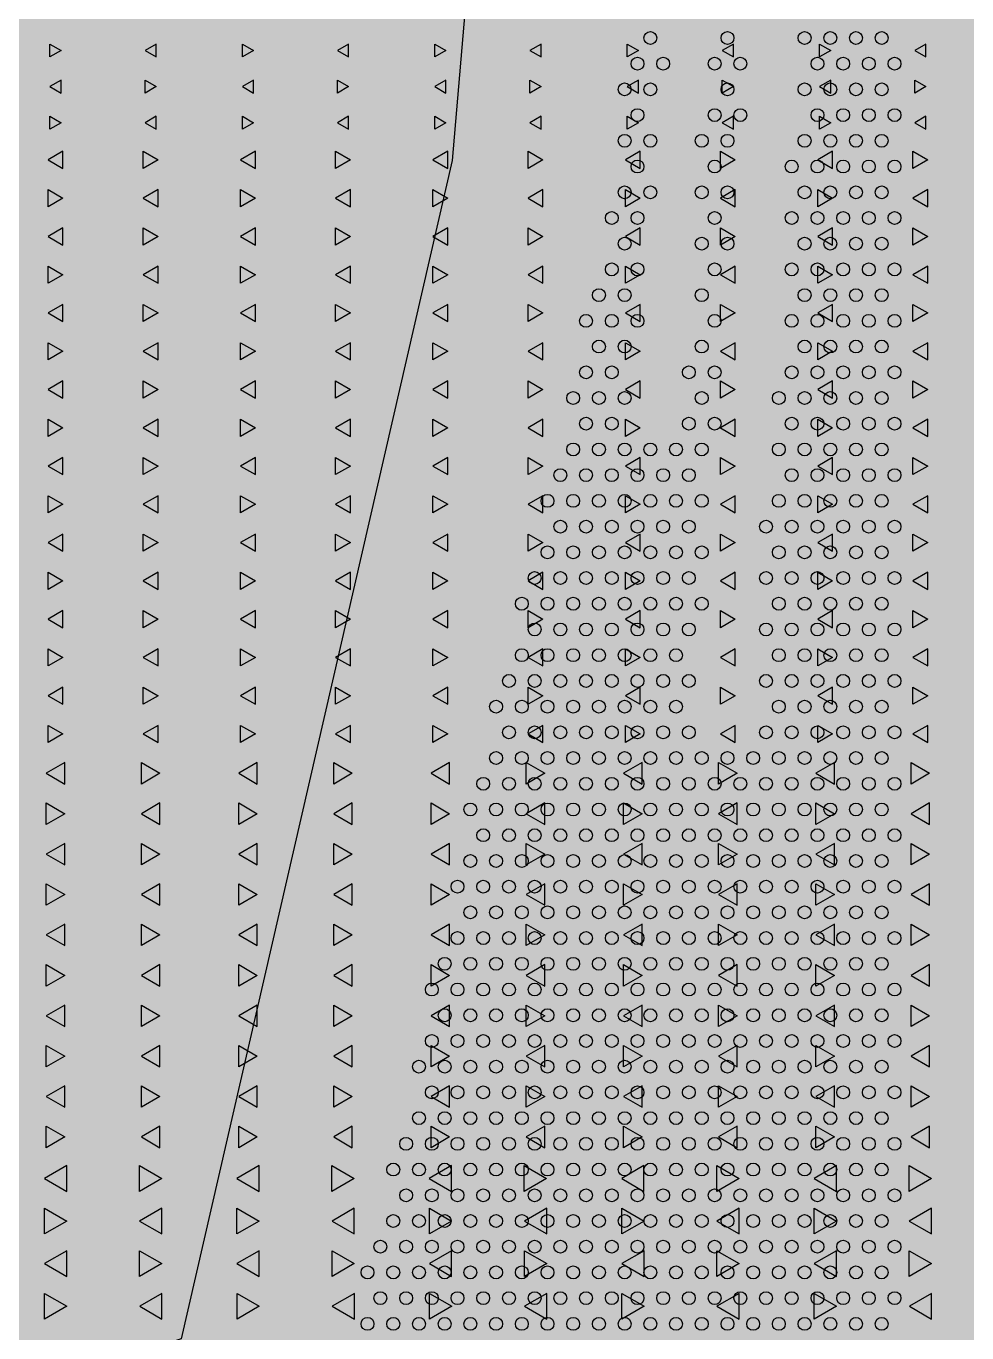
# Model space of a CAD drawing. Header units: metres. Extents: x 6 to 601, y -20 to 118.
# Drawn here: x 53.483 to 53.922, y 80.175 to 80.784 of the extents above; entities that cross this region are included whole.
import ezdxf

# ---------------------------------------------------------------- set-up
doc = ezdxf.new("R2010")
doc.units = ezdxf.units.M
doc.header["$MEASUREMENT"] = 0
doc.layers.add('picture layer', color=7, linetype='Continuous', true_color=0xffffff)

# ---------------------------------------------------------------- blocks, each defined once
blk = doc.blocks.new('sign')
at = {"true_color": 0xffffff, "transparency": 33554687}
h = blk.add_hatch(color=7, dxfattribs=at)
h.dxf.hatch_style = 1
edge = h.paths.add_edge_path()
edge.add_line((80.69265, 75.29866), (80.55032, 75.35077))
edge.add_arc((80.50735, 75.23338), 0.125, 69.8931, 147.85133)
edge.add_line((80.40152, 75.2999), (80.32095, 75.32722))
edge.add_line((80.32095, 75.32722), (80.19449, 75.87695))
edge.add_line((80.19449, 75.87695), (80.17669, 76.08619))
edge.add_line((80.17669, 76.08619), (80.16223, 76.23253))
edge.add_line((80.16223, 76.23253), (80.15076, 76.33687))
edge.add_arc((80.02814, 76.33198), 0.12272, 2.2854, 121.39491)
edge.add_arc((79.90029, 76.33198), 0.12272, 58.60509, 177.7146)
edge.add_line((79.77767, 76.33687), (79.7662, 76.23253))
edge.add_line((79.7662, 76.23253), (79.75174, 76.08619))
edge.add_line((79.75174, 76.08619), (79.73393, 75.87695))
edge.add_line((79.73393, 75.87695), (79.60748, 75.32722))
edge.add_line((79.60748, 75.32722), (79.52691, 75.2999))
edge.add_arc((79.42107, 75.23338), 0.125, 32.14867, 110.1069)
edge.add_line((79.3781, 75.35077), (79.23578, 75.29866))
edge.add_arc((79.27875, 75.18128), 0.125, 110.1069, 199.85257)
edge.add_line((79.16118, 75.13883), (79.27021, 74.83686))
edge.add_arc((79.38778, 74.87931), 0.125, 199.85257, 289.99192)
edge.add_line((79.43051, 74.76184), (79.57338, 74.81382))
edge.add_arc((79.53064, 74.93129), 0.125, 289.99192, 363.8473)
edge.add_line((79.65536, 74.93967), (79.96098, 75.11956))
edge.add_line((79.96098, 75.11956), (79.96744, 75.11956))
edge.add_line((79.96744, 75.11956), (80.27307, 74.93967))
edge.add_arc((80.39779, 74.93129), 0.125, 176.1527, 250.00808)
edge.add_line((80.35505, 74.81382), (80.49791, 74.76184))
edge.add_arc((80.54065, 74.87931), 0.125, 250.00808, 340.14743)
edge.add_line((80.65822, 74.83686), (80.76725, 75.13883))
edge.add_arc((80.64968, 75.18128), 0.125, 340.14743, 429.8931)
for centre in [(79.82642, 75.93419), (79.86242, 75.93419), (79.89842, 75.93419), (79.91042, 75.93419), (79.92242, 75.93419), (79.93442, 75.93419), (79.82042, 75.92219), (79.83242, 75.92219), (79.85642, 75.92219), (79.86842, 75.92219), (79.90442, 75.92219), (79.91642, 75.92219), (79.92842, 75.92219), (79.94042, 75.92219), (79.81442, 75.91019), (79.82642, 75.91019), (79.86242, 75.91019), (79.89842, 75.91019), (79.91042, 75.91019), (79.92242, 75.91019), (79.93442, 75.91019), (79.82042, 75.89819), (79.85642, 75.89819), (79.86842, 75.89819), (79.90442, 75.89819), (79.91642, 75.89819), (79.92842, 75.89819), (79.94042, 75.89819), (79.81442, 75.88619), (79.82642, 75.88619), (79.85042, 75.88619), (79.86242, 75.88619), (79.89842, 75.88619), (79.91042, 75.88619), (79.92242, 75.88619), (79.93442, 75.88619), (79.82042, 75.87419), (79.85642, 75.87419), (79.89242, 75.87419), (79.90442, 75.87419), (79.91642, 75.87419), (79.92842, 75.87419), (79.94042, 75.87419), (79.81442, 75.86219), (79.82642, 75.86219), (79.85042, 75.86219), (79.86242, 75.86219), (79.89842, 75.86219), (79.91042, 75.86219), (79.92242, 75.86219), (79.93442, 75.86219), (79.80842, 75.85019), (79.82042, 75.85019), (79.85642, 75.85019), (79.89242, 75.85019), (79.90442, 75.85019), (79.91642, 75.85019), (79.92842, 75.85019), (79.94042, 75.85019), (79.81442, 75.83819), (79.85042, 75.83819), (79.86242, 75.83819), (79.89842, 75.83819), (79.91042, 75.83819), (79.92242, 75.83819), (79.93442, 75.83819), (79.80842, 75.82619), (79.82042, 75.82619), (79.85642, 75.82619), (79.89242, 75.82619), (79.90442, 75.82619), (79.91642, 75.82619), (79.92842, 75.82619), (79.94042, 75.82619), (79.80242, 75.81419), (79.81442, 75.81419), (79.85042, 75.81419), (79.89842, 75.81419), (79.91042, 75.81419), (79.92242, 75.81419), (79.93442, 75.81419), (79.79642, 75.80219), (79.80842, 75.80219), (79.82042, 75.80219), (79.85642, 75.80219), (79.89242, 75.80219), (79.90442, 75.80219), (79.91642, 75.80219), (79.92842, 75.80219), (79.94042, 75.80219), (79.80242, 75.79019), (79.81442, 75.79019), (79.85042, 75.79019), (79.89842, 75.79019), (79.91042, 75.79019), (79.92242, 75.79019), (79.93442, 75.79019), (79.79642, 75.77819), (79.80842, 75.77819), (79.84442, 75.77819), (79.85642, 75.77819), (79.89242, 75.77819), (79.90442, 75.77819), (79.91642, 75.77819), (79.92842, 75.77819), (79.94042, 75.77819), (79.79042, 75.76619), (79.80242, 75.76619), (79.81442, 75.76619), (79.85042, 75.76619), (79.88642, 75.76619), (79.89842, 75.76619), (79.91042, 75.76619), (79.92242, 75.76619), (79.93442, 75.76619), (79.79642, 75.75419), (79.80842, 75.75419), (79.84442, 75.75419), (79.85642, 75.75419), (79.89242, 75.75419), (79.90442, 75.75419), (79.91642, 75.75419), (79.92842, 75.75419), (79.94042, 75.75419), (79.79042, 75.74219), (79.80242, 75.74219), (79.81442, 75.74219), (79.82642, 75.74219), (79.83842, 75.74219), (79.85042, 75.74219), (79.88642, 75.74219), (79.89842, 75.74219), (79.91042, 75.74219), (79.92242, 75.74219), (79.93442, 75.74219), (79.78442, 75.73019), (79.79642, 75.73019), (79.80842, 75.73019), (79.82042, 75.73019), (79.83242, 75.73019), (79.84442, 75.73019), (79.89242, 75.73019), (79.90442, 75.73019), (79.91642, 75.73019), (79.92842, 75.73019), (79.94042, 75.73019), (79.77842, 75.71819), (79.79042, 75.71819), (79.80242, 75.71819), (79.81442, 75.71819), (79.82642, 75.71819), (79.83842, 75.71819), (79.85042, 75.71819), (79.88642, 75.71819), (79.89842, 75.71819), (79.91042, 75.71819), (79.92242, 75.71819), (79.93442, 75.71819), (79.78442, 75.70619), (79.79642, 75.70619), (79.80842, 75.70619), (79.82042, 75.70619), (79.83242, 75.70619), (79.84442, 75.70619), (79.88042, 75.70619), (79.89242, 75.70619), (79.90442, 75.70619), (79.91642, 75.70619), (79.92842, 75.70619), (79.94042, 75.70619), (79.77842, 75.69419), (79.79042, 75.69419), (79.80242, 75.69419), (79.81442, 75.69419), (79.82642, 75.69419), (79.83842, 75.69419), (79.85042, 75.69419), (79.88642, 75.69419), (79.89842, 75.69419), (79.91042, 75.69419), (79.92242, 75.69419), (79.93442, 75.69419), (79.77242, 75.68219), (79.78442, 75.68219), (79.79642, 75.68219), (79.80842, 75.68219), (79.82042, 75.68219), (79.83242, 75.68219), (79.84442, 75.68219), (79.88042, 75.68219), (79.89242, 75.68219), (79.90442, 75.68219), (79.91642, 75.68219), (79.92842, 75.68219), (79.94042, 75.68219), (79.76642, 75.67019), (79.77842, 75.67019), (79.79042, 75.67019), (79.80242, 75.67019), (79.81442, 75.67019), (79.82642, 75.67019), (79.83842, 75.67019), (79.85042, 75.67019), (79.88642, 75.67019), (79.89842, 75.67019), (79.91042, 75.67019), (79.92242, 75.67019), (79.93442, 75.67019), (79.77242, 75.65819), (79.78442, 75.65819), (79.79642, 75.65819), (79.80842, 75.65819), (79.82042, 75.65819), (79.83242, 75.65819), (79.84442, 75.65819), (79.88042, 75.65819), (79.89242, 75.65819), (79.90442, 75.65819), (79.91642, 75.65819), (79.92842, 75.65819), (79.94042, 75.65819), (79.76642, 75.64619), (79.77842, 75.64619), (79.79042, 75.64619), (79.80242, 75.64619), (79.81442, 75.64619), (79.82642, 75.64619), (79.83842, 75.64619), (79.88642, 75.64619), (79.89842, 75.64619), (79.91042, 75.64619), (79.92242, 75.64619), (79.93442, 75.64619), (79.76042, 75.63419), (79.77242, 75.63419), (79.78442, 75.63419), (79.79642, 75.63419), (79.80842, 75.63419), (79.82042, 75.63419), (79.83242, 75.63419), (79.84442, 75.63419), (79.88042, 75.63419), (79.89242, 75.63419), (79.90442, 75.63419), (79.91642, 75.63419), (79.92842, 75.63419), (79.94042, 75.63419), (79.75442, 75.62219), (79.76642, 75.62219), (79.77842, 75.62219), (79.79042, 75.62219), (79.80242, 75.62219), (79.81442, 75.62219), (79.82642, 75.62219), (79.83842, 75.62219), (79.88642, 75.62219), (79.89842, 75.62219), (79.91042, 75.62219), (79.92242, 75.62219), (79.93442, 75.62219), (79.76042, 75.61019), (79.77242, 75.61019), (79.78442, 75.61019), (79.79642, 75.61019), (79.80842, 75.61019), (79.82042, 75.61019), (79.83242, 75.61019), (79.84442, 75.61019), (79.88042, 75.61019), (79.89242, 75.61019), (79.90442, 75.61019), (79.91642, 75.61019), (79.92842, 75.61019), (79.94042, 75.61019), (79.75442, 75.59819), (79.76642, 75.59819), (79.77842, 75.59819), (79.79042, 75.59819), (79.80242, 75.59819), (79.81442, 75.59819), (79.82642, 75.59819), (79.83842, 75.59819), (79.85042, 75.59819), (79.86242, 75.59819), (79.87442, 75.59819), (79.88642, 75.59819), (79.89842, 75.59819), (79.91042, 75.59819), (79.92242, 75.59819), (79.93442, 75.59819), (79.74842, 75.58619), (79.76042, 75.58619), (79.77242, 75.58619), (79.78442, 75.58619), (79.79642, 75.58619), (79.80842, 75.58619), (79.82042, 75.58619), (79.83242, 75.58619), (79.84442, 75.58619), (79.85642, 75.58619), (79.86842, 75.58619), (79.88042, 75.58619), (79.89242, 75.58619), (79.90442, 75.58619), (79.91642, 75.58619), (79.92842, 75.58619), (79.94042, 75.58619), (79.74242, 75.57419), (79.75442, 75.57419), (79.76642, 75.57419), (79.77842, 75.57419), (79.79042, 75.57419), (79.80242, 75.57419), (79.81442, 75.57419), (79.82642, 75.57419), (79.83842, 75.57419), (79.85042, 75.57419), (79.86242, 75.57419), (79.87442, 75.57419), (79.88642, 75.57419), (79.89842, 75.57419), (79.91042, 75.57419), (79.92242, 75.57419), (79.93442, 75.57419), (79.74842, 75.56219), (79.76042, 75.56219), (79.77242, 75.56219), (79.78442, 75.56219), (79.79642, 75.56219), (79.80842, 75.56219), (79.82042, 75.56219), (79.83242, 75.56219), (79.84442, 75.56219), (79.85642, 75.56219), (79.86842, 75.56219), (79.88042, 75.56219), (79.89242, 75.56219), (79.90442, 75.56219), (79.91642, 75.56219), (79.92842, 75.56219), (79.94042, 75.56219), (79.74242, 75.55019), (79.75442, 75.55019), (79.76642, 75.55019), (79.77842, 75.55019), (79.79042, 75.55019), (79.80242, 75.55019), (79.81442, 75.55019), (79.82642, 75.55019), (79.83842, 75.55019), (79.85042, 75.55019), (79.86242, 75.55019), (79.87442, 75.55019), (79.88642, 75.55019), (79.89842, 75.55019), (79.91042, 75.55019), (79.92242, 75.55019), (79.93442, 75.55019), (79.73642, 75.53819), (79.74842, 75.53819), (79.76042, 75.53819), (79.77242, 75.53819), (79.78442, 75.53819), (79.79642, 75.53819), (79.80842, 75.53819), (79.82042, 75.53819), (79.83242, 75.53819), (79.84442, 75.53819), (79.85642, 75.53819), (79.86842, 75.53819), (79.88042, 75.53819), (79.89242, 75.53819), (79.90442, 75.53819), (79.91642, 75.53819), (79.92842, 75.53819), (79.94042, 75.53819), (79.74242, 75.52619), (79.75442, 75.52619), (79.76642, 75.52619), (79.77842, 75.52619), (79.79042, 75.52619), (79.80242, 75.52619), (79.81442, 75.52619), (79.82642, 75.52619), (79.83842, 75.52619), (79.85042, 75.52619), (79.86242, 75.52619), (79.87442, 75.52619), (79.88642, 75.52619), (79.89842, 75.52619), (79.91042, 75.52619), (79.92242, 75.52619), (79.93442, 75.52619), (79.73642, 75.51419), (79.74842, 75.51419), (79.76042, 75.51419), (79.77242, 75.51419), (79.78442, 75.51419), (79.79642, 75.51419), (79.80842, 75.51419), (79.82042, 75.51419), (79.83242, 75.51419), (79.84442, 75.51419), (79.85642, 75.51419), (79.86842, 75.51419), (79.88042, 75.51419), (79.89242, 75.51419), (79.90442, 75.51419), (79.91642, 75.51419), (79.92842, 75.51419), (79.94042, 75.51419), (79.73042, 75.50219), (79.74242, 75.50219), (79.75442, 75.50219), (79.76642, 75.50219), (79.77842, 75.50219), (79.79042, 75.50219), (79.80242, 75.50219), (79.81442, 75.50219), (79.82642, 75.50219), (79.83842, 75.50219), (79.85042, 75.50219), (79.86242, 75.50219), (79.87442, 75.50219), (79.88642, 75.50219), (79.89842, 75.50219), (79.91042, 75.50219), (79.92242, 75.50219), (79.93442, 75.50219), (79.72442, 75.49019), (79.73642, 75.49019), (79.74842, 75.49019), (79.76042, 75.49019), (79.77242, 75.49019), (79.78442, 75.49019), (79.79642, 75.49019), (79.80842, 75.49019), (79.82042, 75.49019), (79.83242, 75.49019), (79.84442, 75.49019), (79.85642, 75.49019), (79.86842, 75.49019), (79.88042, 75.49019), (79.89242, 75.49019), (79.90442, 75.49019), (79.91642, 75.49019), (79.92842, 75.49019), (79.94042, 75.49019), (79.73042, 75.47819), (79.74242, 75.47819), (79.75442, 75.47819), (79.76642, 75.47819), (79.77842, 75.47819), (79.79042, 75.47819), (79.80242, 75.47819), (79.81442, 75.47819), (79.82642, 75.47819), (79.83842, 75.47819), (79.85042, 75.47819), (79.86242, 75.47819), (79.87442, 75.47819), (79.88642, 75.47819), (79.89842, 75.47819), (79.91042, 75.47819), (79.92242, 75.47819), (79.93442, 75.47819), (79.72442, 75.46619), (79.73642, 75.46619), (79.74842, 75.46619), (79.76042, 75.46619), (79.77242, 75.46619), (79.78442, 75.46619), (79.79642, 75.46619), (79.80842, 75.46619), (79.82042, 75.46619), (79.83242, 75.46619), (79.84442, 75.46619), (79.85642, 75.46619), (79.86842, 75.46619), (79.88042, 75.46619), (79.89242, 75.46619), (79.90442, 75.46619), (79.91642, 75.46619), (79.92842, 75.46619), (79.94042, 75.46619), (79.71842, 75.45419), (79.73042, 75.45419), (79.74242, 75.45419), (79.75442, 75.45419), (79.76642, 75.45419), (79.77842, 75.45419), (79.79042, 75.45419), (79.80242, 75.45419), (79.81442, 75.45419), (79.82642, 75.45419), (79.83842, 75.45419), (79.85042, 75.45419), (79.86242, 75.45419), (79.87442, 75.45419), (79.88642, 75.45419), (79.89842, 75.45419), (79.91042, 75.45419), (79.92242, 75.45419), (79.93442, 75.45419), (79.72442, 75.44219), (79.73642, 75.44219), (79.74842, 75.44219), (79.76042, 75.44219), (79.77242, 75.44219), (79.78442, 75.44219), (79.79642, 75.44219), (79.80842, 75.44219), (79.82042, 75.44219), (79.83242, 75.44219), (79.84442, 75.44219), (79.85642, 75.44219), (79.86842, 75.44219), (79.88042, 75.44219), (79.89242, 75.44219), (79.90442, 75.44219), (79.91642, 75.44219), (79.92842, 75.44219), (79.94042, 75.44219), (79.71842, 75.43019), (79.73042, 75.43019), (79.74242, 75.43019), (79.75442, 75.43019), (79.76642, 75.43019), (79.77842, 75.43019), (79.79042, 75.43019), (79.80242, 75.43019), (79.81442, 75.43019), (79.82642, 75.43019), (79.83842, 75.43019), (79.85042, 75.43019), (79.86242, 75.43019), (79.87442, 75.43019), (79.88642, 75.43019), (79.89842, 75.43019), (79.91042, 75.43019), (79.92242, 75.43019), (79.93442, 75.43019), (79.71242, 75.41819), (79.72442, 75.41819), (79.73642, 75.41819), (79.74842, 75.41819), (79.76042, 75.41819), (79.77242, 75.41819), (79.78442, 75.41819), (79.79642, 75.41819), (79.80842, 75.41819), (79.82042, 75.41819), (79.83242, 75.41819), (79.84442, 75.41819), (79.85642, 75.41819), (79.86842, 75.41819), (79.88042, 75.41819), (79.89242, 75.41819), (79.90442, 75.41819), (79.91642, 75.41819), (79.92842, 75.41819), (79.94042, 75.41819), (79.70642, 75.40619), (79.71842, 75.40619), (79.73042, 75.40619), (79.74242, 75.40619), (79.75442, 75.40619), (79.76642, 75.40619), (79.77842, 75.40619), (79.79042, 75.40619), (79.80242, 75.40619), (79.81442, 75.40619), (79.82642, 75.40619), (79.83842, 75.40619), (79.85042, 75.40619), (79.86242, 75.40619), (79.87442, 75.40619), (79.88642, 75.40619), (79.89842, 75.40619), (79.91042, 75.40619), (79.92242, 75.40619), (79.93442, 75.40619), (79.71242, 75.39419), (79.72442, 75.39419), (79.73642, 75.39419), (79.74842, 75.39419), (79.76042, 75.39419), (79.77242, 75.39419), (79.78442, 75.39419), (79.79642, 75.39419), (79.80842, 75.39419), (79.82042, 75.39419), (79.83242, 75.39419), (79.84442, 75.39419), (79.85642, 75.39419), (79.86842, 75.39419), (79.88042, 75.39419), (79.89242, 75.39419), (79.90442, 75.39419), (79.91642, 75.39419), (79.92842, 75.39419), (79.94042, 75.39419), (79.70642, 75.38219), (79.71842, 75.38219), (79.73042, 75.38219), (79.74242, 75.38219), (79.75442, 75.38219), (79.76642, 75.38219), (79.77842, 75.38219), (79.79042, 75.38219), (79.80242, 75.38219), (79.81442, 75.38219), (79.82642, 75.38219), (79.83842, 75.38219), (79.85042, 75.38219), (79.86242, 75.38219), (79.87442, 75.38219), (79.88642, 75.38219), (79.89842, 75.38219), (79.91042, 75.38219), (79.92242, 75.38219), (79.93442, 75.38219), (79.70042, 75.37019), (79.71242, 75.37019), (79.72442, 75.37019), (79.73642, 75.37019), (79.74842, 75.37019), (79.76042, 75.37019), (79.77242, 75.37019), (79.78442, 75.37019), (79.79642, 75.37019), (79.80842, 75.37019), (79.82042, 75.37019), (79.83242, 75.37019), (79.84442, 75.37019), (79.85642, 75.37019), (79.86842, 75.37019), (79.88042, 75.37019), (79.89242, 75.37019), (79.90442, 75.37019), (79.91642, 75.37019), (79.92842, 75.37019), (79.94042, 75.37019), (79.69442, 75.35819), (79.70642, 75.35819), (79.71842, 75.35819), (79.73042, 75.35819), (79.74242, 75.35819), (79.75442, 75.35819), (79.76642, 75.35819), (79.77842, 75.35819), (79.79042, 75.35819), (79.80242, 75.35819), (79.81442, 75.35819), (79.82642, 75.35819), (79.83842, 75.35819), (79.85042, 75.35819), (79.86242, 75.35819), (79.87442, 75.35819), (79.88642, 75.35819), (79.89842, 75.35819), (79.91042, 75.35819), (79.92242, 75.35819), (79.93442, 75.35819), (79.70042, 75.34619), (79.71242, 75.34619), (79.72442, 75.34619), (79.73642, 75.34619), (79.74842, 75.34619), (79.76042, 75.34619), (79.77242, 75.34619), (79.78442, 75.34619), (79.79642, 75.34619), (79.80842, 75.34619), (79.82042, 75.34619), (79.83242, 75.34619), (79.84442, 75.34619), (79.85642, 75.34619), (79.86842, 75.34619), (79.88042, 75.34619), (79.89242, 75.34619), (79.90442, 75.34619), (79.91642, 75.34619), (79.92842, 75.34619), (79.94042, 75.34619), (79.69442, 75.33419), (79.70642, 75.33419), (79.71842, 75.33419), (79.73042, 75.33419), (79.74242, 75.33419), (79.75442, 75.33419), (79.76642, 75.33419), (79.77842, 75.33419), (79.79042, 75.33419), (79.80242, 75.33419), (79.81442, 75.33419), (79.82642, 75.33419), (79.83842, 75.33419), (79.85042, 75.33419), (79.86242, 75.33419), (79.87442, 75.33419), (79.88642, 75.33419), (79.89842, 75.33419), (79.91042, 75.33419), (79.92242, 75.33419), (79.93442, 75.33419)]:
    blk.add_circle(centre, 0.003)
at = {"layer": 'picture layer', "color": 7, "true_color": 0xf7f7f7}
blk.add_lwpolyline([(79.75174, 76.08619), (79.73393, 75.87695), (79.60748, 75.32722), (79.52691, 75.2999, 0.353913), (79.3781, 75.35077), (79.23578, 75.29866, 0.412914), (79.16118, 75.13883), (79.27021, 74.83686, 0.414926), (79.43051, 74.76184), (79.57338, 74.81382, 0.333894), (79.65536, 74.93967), (79.96098, 75.11956, 0.007561), (79.96421, 75.12152, 0.007561), (79.96744, 75.11956), (80.27307, 74.93967, 0.333894)], format="xyb", dxfattribs=at)

msp = doc.modelspace()

# ---------------------------------------------------------------- hatches: boundary and pattern name
at = {"lineweight": 0, "true_color": 0xcd6928, "transparency": 33554534}
h = msp.add_hatch(color=32, dxfattribs=at)
h.dxf.hatch_style = 1
h.paths.add_polyline_path([(55.21582, 84.07628), (53.29679, 84.07628, 0.143152), (52.26284, 81.19774), (52.26284, 78.47618), (55.21582, 78.47566)])

# ---------------------------------------------------------------- linework, layer by layer
for points in [[(53.49442, 80.76997), (53.49442, 80.77597), (53.49962, 80.77297), (53.49442, 80.76997)], [(53.544, 80.76997), (53.544, 80.77597), (53.5388, 80.77297), (53.544, 80.76997)], [(53.58424, 80.76997), (53.58424, 80.77597), (53.58944, 80.77297), (53.58424, 80.76997)], [(53.63382, 80.76997), (53.63382, 80.77597), (53.62862, 80.77297), (53.63382, 80.76997)], [(53.67406, 80.76997), (53.67406, 80.77597), (53.67926, 80.77297), (53.67406, 80.76997)], [(53.72364, 80.76997), (53.72364, 80.77597), (53.71844, 80.77297), (53.72364, 80.76997)], [(53.76388, 80.76997), (53.76388, 80.77597), (53.76907, 80.77297), (53.76388, 80.76997)], [(53.81345, 80.76997), (53.81345, 80.77597), (53.80826, 80.77297), (53.81345, 80.76997)], [(53.8537, 80.76997), (53.8537, 80.77597), (53.85889, 80.77297), (53.8537, 80.76997)], [(53.90327, 80.76997), (53.90327, 80.77597), (53.89808, 80.77297), (53.90327, 80.76997)], [(53.49962, 80.75311), (53.49962, 80.75911), (53.49442, 80.75611), (53.49962, 80.75311)], [(53.5388, 80.75311), (53.5388, 80.75911), (53.544, 80.75611), (53.5388, 80.75311)], [(53.58944, 80.75311), (53.58944, 80.75911), (53.58424, 80.75611), (53.58944, 80.75311)], [(53.62862, 80.75311), (53.62862, 80.75911), (53.63382, 80.75611), (53.62862, 80.75311)], [(53.67926, 80.75311), (53.67926, 80.75911), (53.67406, 80.75611), (53.67926, 80.75311)], [(53.71844, 80.75311), (53.71844, 80.75911), (53.72364, 80.75611), (53.71844, 80.75311)], [(53.76907, 80.75311), (53.76907, 80.75911), (53.76388, 80.75611), (53.76907, 80.75311)], [(53.80826, 80.75311), (53.80826, 80.75911), (53.81345, 80.75611), (53.80826, 80.75311)], [(53.85889, 80.75311), (53.85889, 80.75911), (53.8537, 80.75611), (53.85889, 80.75311)], [(53.89808, 80.75311), (53.89808, 80.75911), (53.90327, 80.75611), (53.89808, 80.75311)], [(53.49442, 80.73625), (53.49442, 80.74225), (53.49962, 80.73925), (53.49442, 80.73625)], [(53.544, 80.73625), (53.544, 80.74225), (53.5388, 80.73925), (53.544, 80.73625)], [(53.58424, 80.73625), (53.58424, 80.74225), (53.58944, 80.73925), (53.58424, 80.73625)], [(53.63382, 80.73625), (53.63382, 80.74225), (53.62862, 80.73925), (53.63382, 80.73625)], [(53.67406, 80.73625), (53.67406, 80.74225), (53.67926, 80.73925), (53.67406, 80.73625)], [(53.72364, 80.73625), (53.72364, 80.74225), (53.71844, 80.73925), (53.72364, 80.73625)], [(53.76388, 80.73625), (53.76388, 80.74225), (53.76907, 80.73925), (53.76388, 80.73625)], [(53.81345, 80.73625), (53.81345, 80.74225), (53.80826, 80.73925), (53.81345, 80.73625)], [(53.8537, 80.73625), (53.8537, 80.74225), (53.85889, 80.73925), (53.8537, 80.73625)], [(53.90327, 80.73625), (53.90327, 80.74225), (53.89808, 80.73925), (53.90327, 80.73625)], [(53.50049, 80.7179), (53.50049, 80.7259), (53.49356, 80.7219), (53.50049, 80.7179)], [(53.53794, 80.7179), (53.53794, 80.7259), (53.54487, 80.7219), (53.53794, 80.7179)], [(53.5903, 80.7179), (53.5903, 80.7259), (53.58338, 80.7219), (53.5903, 80.7179)], [(53.62776, 80.7179), (53.62776, 80.7259), (53.63468, 80.7219), (53.62776, 80.7179)], [(53.68012, 80.7179), (53.68012, 80.7259), (53.67319, 80.7219), (53.68012, 80.7179)], [(53.71757, 80.7179), (53.71757, 80.7259), (53.7245, 80.7219), (53.71757, 80.7179)], [(53.76994, 80.7179), (53.76994, 80.7259), (53.76301, 80.7219), (53.76994, 80.7179)], [(53.80739, 80.7179), (53.80739, 80.7259), (53.81432, 80.7219), (53.80739, 80.7179)], [(53.85976, 80.7179), (53.85976, 80.7259), (53.85283, 80.7219), (53.85976, 80.7179)], [(53.89721, 80.7179), (53.89721, 80.7259), (53.90414, 80.7219), (53.89721, 80.7179)], [(53.49356, 80.70004), (53.49356, 80.70804), (53.50049, 80.70404), (53.49356, 80.70004)], [(53.54487, 80.70004), (53.54487, 80.70804), (53.53794, 80.70404), (53.54487, 80.70004)], [(53.58338, 80.70004), (53.58338, 80.70804), (53.5903, 80.70404), (53.58338, 80.70004)], [(53.63468, 80.70004), (53.63468, 80.70804), (53.62776, 80.70404), (53.63468, 80.70004)], [(53.67319, 80.70004), (53.67319, 80.70804), (53.68012, 80.70404), (53.67319, 80.70004)], [(53.7245, 80.70004), (53.7245, 80.70804), (53.71757, 80.70404), (53.7245, 80.70004)], [(53.76301, 80.70004), (53.76301, 80.70804), (53.76994, 80.70404), (53.76301, 80.70004)], [(53.81432, 80.70004), (53.81432, 80.70804), (53.80739, 80.70404), (53.81432, 80.70004)], [(53.85283, 80.70004), (53.85283, 80.70804), (53.85976, 80.70404), (53.85283, 80.70004)], [(53.90414, 80.70004), (53.90414, 80.70804), (53.89721, 80.70404), (53.90414, 80.70004)], [(53.50049, 80.68218), (53.50049, 80.69018), (53.49356, 80.68618), (53.50049, 80.68218)], [(53.53794, 80.68218), (53.53794, 80.69018), (53.54487, 80.68618), (53.53794, 80.68218)], [(53.5903, 80.68218), (53.5903, 80.69018), (53.58338, 80.68618), (53.5903, 80.68218)], [(53.62776, 80.68218), (53.62776, 80.69018), (53.63468, 80.68618), (53.62776, 80.68218)], [(53.68012, 80.68218), (53.68012, 80.69018), (53.67319, 80.68618), (53.68012, 80.68218)], [(53.71757, 80.68218), (53.71757, 80.69018), (53.7245, 80.68618), (53.71757, 80.68218)], [(53.76994, 80.68218), (53.76994, 80.69018), (53.76301, 80.68618), (53.76994, 80.68218)], [(53.80739, 80.68218), (53.80739, 80.69018), (53.81432, 80.68618), (53.80739, 80.68218)], [(53.85976, 80.68218), (53.85976, 80.69018), (53.85283, 80.68618), (53.85976, 80.68218)], [(53.89721, 80.68218), (53.89721, 80.69018), (53.90414, 80.68618), (53.89721, 80.68218)], [(53.49356, 80.66433), (53.49356, 80.67233), (53.50049, 80.66833), (53.49356, 80.66433)], [(53.54487, 80.66433), (53.54487, 80.67233), (53.53794, 80.66833), (53.54487, 80.66433)], [(53.58338, 80.66433), (53.58338, 80.67233), (53.5903, 80.66833), (53.58338, 80.66433)], [(53.63468, 80.66433), (53.63468, 80.67233), (53.62776, 80.66833), (53.63468, 80.66433)], [(53.67319, 80.66433), (53.67319, 80.67233), (53.68012, 80.66833), (53.67319, 80.66433)], [(53.7245, 80.66433), (53.7245, 80.67233), (53.71757, 80.66833), (53.7245, 80.66433)], [(53.76301, 80.66433), (53.76301, 80.67233), (53.76994, 80.66833), (53.76301, 80.66433)], [(53.81432, 80.66433), (53.81432, 80.67233), (53.80739, 80.66833), (53.81432, 80.66433)], [(53.85283, 80.66433), (53.85283, 80.67233), (53.85976, 80.66833), (53.85283, 80.66433)], [(53.90414, 80.66433), (53.90414, 80.67233), (53.89721, 80.66833), (53.90414, 80.66433)], [(53.50049, 80.64647), (53.50049, 80.65447), (53.49356, 80.65047), (53.50049, 80.64647)], [(53.53794, 80.64647), (53.53794, 80.65447), (53.54487, 80.65047), (53.53794, 80.64647)], [(53.5903, 80.64647), (53.5903, 80.65447), (53.58338, 80.65047), (53.5903, 80.64647)], [(53.62776, 80.64647), (53.62776, 80.65447), (53.63468, 80.65047), (53.62776, 80.64647)], [(53.68012, 80.64647), (53.68012, 80.65447), (53.67319, 80.65047), (53.68012, 80.64647)], [(53.71757, 80.64647), (53.71757, 80.65447), (53.7245, 80.65047), (53.71757, 80.64647)], [(53.76994, 80.64647), (53.76994, 80.65447), (53.76301, 80.65047), (53.76994, 80.64647)], [(53.80739, 80.64647), (53.80739, 80.65447), (53.81432, 80.65047), (53.80739, 80.64647)], [(53.85976, 80.64647), (53.85976, 80.65447), (53.85283, 80.65047), (53.85976, 80.64647)], [(53.89721, 80.64647), (53.89721, 80.65447), (53.90414, 80.65047), (53.89721, 80.64647)], [(53.49356, 80.62862), (53.49356, 80.63662), (53.50049, 80.63262), (53.49356, 80.62862)], [(53.54487, 80.62862), (53.54487, 80.63662), (53.53794, 80.63262), (53.54487, 80.62862)], [(53.58338, 80.62862), (53.58338, 80.63662), (53.5903, 80.63262), (53.58338, 80.62862)], [(53.63468, 80.62862), (53.63468, 80.63662), (53.62776, 80.63262), (53.63468, 80.62862)], [(53.67319, 80.62862), (53.67319, 80.63662), (53.68012, 80.63262), (53.67319, 80.62862)], [(53.7245, 80.62862), (53.7245, 80.63662), (53.71757, 80.63262), (53.7245, 80.62862)], [(53.76301, 80.62862), (53.76301, 80.63662), (53.76994, 80.63262), (53.76301, 80.62862)], [(53.81432, 80.62862), (53.81432, 80.63662), (53.80739, 80.63262), (53.81432, 80.62862)], [(53.85283, 80.62862), (53.85283, 80.63662), (53.85976, 80.63262), (53.85283, 80.62862)], [(53.90414, 80.62862), (53.90414, 80.63662), (53.89721, 80.63262), (53.90414, 80.62862)], [(53.50049, 80.61076), (53.50049, 80.61876), (53.49356, 80.61476), (53.50049, 80.61076)], [(53.53794, 80.61076), (53.53794, 80.61876), (53.54487, 80.61476), (53.53794, 80.61076)], [(53.5903, 80.61076), (53.5903, 80.61876), (53.58338, 80.61476), (53.5903, 80.61076)], [(53.62776, 80.61076), (53.62776, 80.61876), (53.63468, 80.61476), (53.62776, 80.61076)], [(53.68012, 80.61076), (53.68012, 80.61876), (53.67319, 80.61476), (53.68012, 80.61076)], [(53.71757, 80.61076), (53.71757, 80.61876), (53.7245, 80.61476), (53.71757, 80.61076)], [(53.76994, 80.61076), (53.76994, 80.61876), (53.76301, 80.61476), (53.76994, 80.61076)], [(53.80739, 80.61076), (53.80739, 80.61876), (53.81432, 80.61476), (53.80739, 80.61076)], [(53.85976, 80.61076), (53.85976, 80.61876), (53.85283, 80.61476), (53.85976, 80.61076)], [(53.89721, 80.61076), (53.89721, 80.61876), (53.90414, 80.61476), (53.89721, 80.61076)], [(53.49356, 80.5929), (53.49356, 80.6009), (53.50049, 80.5969), (53.49356, 80.5929)], [(53.54487, 80.5929), (53.54487, 80.6009), (53.53794, 80.5969), (53.54487, 80.5929)], [(53.58338, 80.5929), (53.58338, 80.6009), (53.5903, 80.5969), (53.58338, 80.5929)], [(53.63468, 80.5929), (53.63468, 80.6009), (53.62776, 80.5969), (53.63468, 80.5929)], [(53.67319, 80.5929), (53.67319, 80.6009), (53.68012, 80.5969), (53.67319, 80.5929)], [(53.7245, 80.5929), (53.7245, 80.6009), (53.71757, 80.5969), (53.7245, 80.5929)], [(53.76301, 80.5929), (53.76301, 80.6009), (53.76994, 80.5969), (53.76301, 80.5929)], [(53.81432, 80.5929), (53.81432, 80.6009), (53.80739, 80.5969), (53.81432, 80.5929)], [(53.85283, 80.5929), (53.85283, 80.6009), (53.85976, 80.5969), (53.85283, 80.5929)], [(53.90414, 80.5929), (53.90414, 80.6009), (53.89721, 80.5969), (53.90414, 80.5929)], [(53.50049, 80.57505), (53.50049, 80.58305), (53.49356, 80.57905), (53.50049, 80.57505)], [(53.53794, 80.57505), (53.53794, 80.58305), (53.54487, 80.57905), (53.53794, 80.57505)], [(53.5903, 80.57505), (53.5903, 80.58305), (53.58338, 80.57905), (53.5903, 80.57505)], [(53.62776, 80.57505), (53.62776, 80.58305), (53.63468, 80.57905), (53.62776, 80.57505)], [(53.68012, 80.57505), (53.68012, 80.58305), (53.67319, 80.57905), (53.68012, 80.57505)], [(53.71757, 80.57505), (53.71757, 80.58305), (53.7245, 80.57905), (53.71757, 80.57505)], [(53.76994, 80.57505), (53.76994, 80.58305), (53.76301, 80.57905), (53.76994, 80.57505)], [(53.80739, 80.57505), (53.80739, 80.58305), (53.81432, 80.57905), (53.80739, 80.57505)], [(53.85976, 80.57505), (53.85976, 80.58305), (53.85283, 80.57905), (53.85976, 80.57505)], [(53.89721, 80.57505), (53.89721, 80.58305), (53.90414, 80.57905), (53.89721, 80.57505)], [(53.49356, 80.55719), (53.49356, 80.56519), (53.50049, 80.56119), (53.49356, 80.55719)], [(53.54487, 80.55719), (53.54487, 80.56519), (53.53794, 80.56119), (53.54487, 80.55719)], [(53.58338, 80.55719), (53.58338, 80.56519), (53.5903, 80.56119), (53.58338, 80.55719)], [(53.63468, 80.55719), (53.63468, 80.56519), (53.62776, 80.56119), (53.63468, 80.55719)], [(53.67319, 80.55719), (53.67319, 80.56519), (53.68012, 80.56119), (53.67319, 80.55719)], [(53.7245, 80.55719), (53.7245, 80.56519), (53.71757, 80.56119), (53.7245, 80.55719)], [(53.76301, 80.55719), (53.76301, 80.56519), (53.76994, 80.56119), (53.76301, 80.55719)], [(53.81432, 80.55719), (53.81432, 80.56519), (53.80739, 80.56119), (53.81432, 80.55719)], [(53.85283, 80.55719), (53.85283, 80.56519), (53.85976, 80.56119), (53.85283, 80.55719)], [(53.90414, 80.55719), (53.90414, 80.56519), (53.89721, 80.56119), (53.90414, 80.55719)], [(53.50049, 80.53933), (53.50049, 80.54733), (53.49356, 80.54333), (53.50049, 80.53933)], [(53.53794, 80.53933), (53.53794, 80.54733), (53.54487, 80.54333), (53.53794, 80.53933)], [(53.5903, 80.53933), (53.5903, 80.54733), (53.58338, 80.54333), (53.5903, 80.53933)], [(53.62776, 80.53933), (53.62776, 80.54733), (53.63468, 80.54333), (53.62776, 80.53933)], [(53.68012, 80.53933), (53.68012, 80.54733), (53.67319, 80.54333), (53.68012, 80.53933)], [(53.71757, 80.53933), (53.71757, 80.54733), (53.7245, 80.54333), (53.71757, 80.53933)], [(53.76994, 80.53933), (53.76994, 80.54733), (53.76301, 80.54333), (53.76994, 80.53933)], [(53.80739, 80.53933), (53.80739, 80.54733), (53.81432, 80.54333), (53.80739, 80.53933)], [(53.85976, 80.53933), (53.85976, 80.54733), (53.85283, 80.54333), (53.85976, 80.53933)], [(53.89721, 80.53933), (53.89721, 80.54733), (53.90414, 80.54333), (53.89721, 80.53933)], [(53.49356, 80.52148), (53.49356, 80.52948), (53.50049, 80.52548), (53.49356, 80.52148)], [(53.54487, 80.52148), (53.54487, 80.52948), (53.53794, 80.52548), (53.54487, 80.52148)], [(53.58338, 80.52148), (53.58338, 80.52948), (53.5903, 80.52548), (53.58338, 80.52148)], [(53.63468, 80.52148), (53.63468, 80.52948), (53.62776, 80.52548), (53.63468, 80.52148)], [(53.67319, 80.52148), (53.67319, 80.52948), (53.68012, 80.52548), (53.67319, 80.52148)], [(53.7245, 80.52148), (53.7245, 80.52948), (53.71757, 80.52548), (53.7245, 80.52148)], [(53.76301, 80.52148), (53.76301, 80.52948), (53.76994, 80.52548), (53.76301, 80.52148)], [(53.81432, 80.52148), (53.81432, 80.52948), (53.80739, 80.52548), (53.81432, 80.52148)], [(53.85283, 80.52148), (53.85283, 80.52948), (53.85976, 80.52548), (53.85283, 80.52148)], [(53.90414, 80.52148), (53.90414, 80.52948), (53.89721, 80.52548), (53.90414, 80.52148)], [(53.50049, 80.50362), (53.50049, 80.51162), (53.49356, 80.50762), (53.50049, 80.50362)], [(53.53794, 80.50362), (53.53794, 80.51162), (53.54487, 80.50762), (53.53794, 80.50362)], [(53.5903, 80.50362), (53.5903, 80.51162), (53.58338, 80.50762), (53.5903, 80.50362)], [(53.62776, 80.50362), (53.62776, 80.51162), (53.63468, 80.50762), (53.62776, 80.50362)], [(53.68012, 80.50362), (53.68012, 80.51162), (53.67319, 80.50762), (53.68012, 80.50362)], [(53.71757, 80.50362), (53.71757, 80.51162), (53.7245, 80.50762), (53.71757, 80.50362)], [(53.76994, 80.50362), (53.76994, 80.51162), (53.76301, 80.50762), (53.76994, 80.50362)], [(53.80739, 80.50362), (53.80739, 80.51162), (53.81432, 80.50762), (53.80739, 80.50362)], [(53.85976, 80.50362), (53.85976, 80.51162), (53.85283, 80.50762), (53.85976, 80.50362)], [(53.89721, 80.50362), (53.89721, 80.51162), (53.90414, 80.50762), (53.89721, 80.50362)], [(53.49356, 80.48576), (53.49356, 80.49376), (53.50049, 80.48976), (53.49356, 80.48576)], [(53.54487, 80.48576), (53.54487, 80.49376), (53.53794, 80.48976), (53.54487, 80.48576)], [(53.58338, 80.48576), (53.58338, 80.49376), (53.5903, 80.48976), (53.58338, 80.48576)], [(53.63468, 80.48576), (53.63468, 80.49376), (53.62776, 80.48976), (53.63468, 80.48576)], [(53.67319, 80.48576), (53.67319, 80.49376), (53.68012, 80.48976), (53.67319, 80.48576)], [(53.7245, 80.48576), (53.7245, 80.49376), (53.71757, 80.48976), (53.7245, 80.48576)], [(53.76301, 80.48576), (53.76301, 80.49376), (53.76994, 80.48976), (53.76301, 80.48576)], [(53.81432, 80.48576), (53.81432, 80.49376), (53.80739, 80.48976), (53.81432, 80.48576)], [(53.85283, 80.48576), (53.85283, 80.49376), (53.85976, 80.48976), (53.85283, 80.48576)], [(53.90414, 80.48576), (53.90414, 80.49376), (53.89721, 80.48976), (53.90414, 80.48576)], [(53.50049, 80.46791), (53.50049, 80.47591), (53.49356, 80.47191), (53.50049, 80.46791)], [(53.53794, 80.46791), (53.53794, 80.47591), (53.54487, 80.47191), (53.53794, 80.46791)], [(53.5903, 80.46791), (53.5903, 80.47591), (53.58338, 80.47191), (53.5903, 80.46791)], [(53.62776, 80.46791), (53.62776, 80.47591), (53.63468, 80.47191), (53.62776, 80.46791)], [(53.68012, 80.46791), (53.68012, 80.47591), (53.67319, 80.47191), (53.68012, 80.46791)], [(53.71757, 80.46791), (53.71757, 80.47591), (53.7245, 80.47191), (53.71757, 80.46791)], [(53.76994, 80.46791), (53.76994, 80.47591), (53.76301, 80.47191), (53.76994, 80.46791)], [(53.80739, 80.46791), (53.80739, 80.47591), (53.81432, 80.47191), (53.80739, 80.46791)], [(53.85976, 80.46791), (53.85976, 80.47591), (53.85283, 80.47191), (53.85976, 80.46791)], [(53.89721, 80.46791), (53.89721, 80.47591), (53.90414, 80.47191), (53.89721, 80.46791)], [(53.49356, 80.45005), (53.49356, 80.45805), (53.50049, 80.45405), (53.49356, 80.45005)], [(53.54487, 80.45005), (53.54487, 80.45805), (53.53794, 80.45405), (53.54487, 80.45005)], [(53.58338, 80.45005), (53.58338, 80.45805), (53.5903, 80.45405), (53.58338, 80.45005)], [(53.63468, 80.45005), (53.63468, 80.45805), (53.62776, 80.45405), (53.63468, 80.45005)], [(53.67319, 80.45005), (53.67319, 80.45805), (53.68012, 80.45405), (53.67319, 80.45005)], [(53.7245, 80.45005), (53.7245, 80.45805), (53.71757, 80.45405), (53.7245, 80.45005)], [(53.76301, 80.45005), (53.76301, 80.45805), (53.76994, 80.45405), (53.76301, 80.45005)], [(53.81432, 80.45005), (53.81432, 80.45805), (53.80739, 80.45405), (53.81432, 80.45005)], [(53.85283, 80.45005), (53.85283, 80.45805), (53.85976, 80.45405), (53.85283, 80.45005)], [(53.90414, 80.45005), (53.90414, 80.45805), (53.89721, 80.45405), (53.90414, 80.45005)], [(53.50135, 80.43069), (53.50135, 80.44069), (53.49269, 80.43569), (53.50135, 80.43069)], [(53.53707, 80.43069), (53.53707, 80.44069), (53.54573, 80.43569), (53.53707, 80.43069)], [(53.59117, 80.43069), (53.59117, 80.44069), (53.58251, 80.43569), (53.59117, 80.43069)], [(53.62689, 80.43069), (53.62689, 80.44069), (53.63555, 80.43569), (53.62689, 80.43069)], [(53.68099, 80.43069), (53.68099, 80.44069), (53.67233, 80.43569), (53.68099, 80.43069)], [(53.71671, 80.43069), (53.71671, 80.44069), (53.72537, 80.43569), (53.71671, 80.43069)], [(53.77081, 80.43069), (53.77081, 80.44069), (53.76215, 80.43569), (53.77081, 80.43069)], [(53.80653, 80.43069), (53.80653, 80.44069), (53.81519, 80.43569), (53.80653, 80.43069)], [(53.86062, 80.43069), (53.86062, 80.44069), (53.85196, 80.43569), (53.86062, 80.43069)], [(53.89634, 80.43069), (53.89634, 80.44069), (53.905, 80.43569), (53.89634, 80.43069)], [(53.49269, 80.41184), (53.49269, 80.42184), (53.50135, 80.41684), (53.49269, 80.41184)], [(53.54573, 80.41184), (53.54573, 80.42184), (53.53707, 80.41684), (53.54573, 80.41184)], [(53.58251, 80.41184), (53.58251, 80.42184), (53.59117, 80.41684), (53.58251, 80.41184)], [(53.63555, 80.41184), (53.63555, 80.42184), (53.62689, 80.41684), (53.63555, 80.41184)], [(53.67233, 80.41184), (53.67233, 80.42184), (53.68099, 80.41684), (53.67233, 80.41184)], [(53.72537, 80.41184), (53.72537, 80.42184), (53.71671, 80.41684), (53.72537, 80.41184)], [(53.76215, 80.41184), (53.76215, 80.42184), (53.77081, 80.41684), (53.76215, 80.41184)], [(53.81519, 80.41184), (53.81519, 80.42184), (53.80653, 80.41684), (53.81519, 80.41184)], [(53.85196, 80.41184), (53.85196, 80.42184), (53.86062, 80.41684), (53.85196, 80.41184)], [(53.905, 80.41184), (53.905, 80.42184), (53.89634, 80.41684), (53.905, 80.41184)], [(53.50135, 80.39298), (53.50135, 80.40298), (53.49269, 80.39798), (53.50135, 80.39298)], [(53.53707, 80.39298), (53.53707, 80.40298), (53.54573, 80.39798), (53.53707, 80.39298)], [(53.59117, 80.39298), (53.59117, 80.40298), (53.58251, 80.39798), (53.59117, 80.39298)], [(53.62689, 80.39298), (53.62689, 80.40298), (53.63555, 80.39798), (53.62689, 80.39298)], [(53.68099, 80.39298), (53.68099, 80.40298), (53.67233, 80.39798), (53.68099, 80.39298)], [(53.71671, 80.39298), (53.71671, 80.40298), (53.72537, 80.39798), (53.71671, 80.39298)], [(53.77081, 80.39298), (53.77081, 80.40298), (53.76215, 80.39798), (53.77081, 80.39298)], [(53.80653, 80.39298), (53.80653, 80.40298), (53.81519, 80.39798), (53.80653, 80.39298)], [(53.86062, 80.39298), (53.86062, 80.40298), (53.85196, 80.39798), (53.86062, 80.39298)], [(53.89634, 80.39298), (53.89634, 80.40298), (53.905, 80.39798), (53.89634, 80.39298)], [(53.49269, 80.37413), (53.49269, 80.38413), (53.50135, 80.37913), (53.49269, 80.37413)], [(53.54573, 80.37413), (53.54573, 80.38413), (53.53707, 80.37913), (53.54573, 80.37413)], [(53.58251, 80.37413), (53.58251, 80.38413), (53.59117, 80.37913), (53.58251, 80.37413)], [(53.63555, 80.37413), (53.63555, 80.38413), (53.62689, 80.37913), (53.63555, 80.37413)], [(53.67233, 80.37413), (53.67233, 80.38413), (53.68099, 80.37913), (53.67233, 80.37413)], [(53.72537, 80.37413), (53.72537, 80.38413), (53.71671, 80.37913), (53.72537, 80.37413)], [(53.76215, 80.37413), (53.76215, 80.38413), (53.77081, 80.37913), (53.76215, 80.37413)], [(53.81519, 80.37413), (53.81519, 80.38413), (53.80653, 80.37913), (53.81519, 80.37413)], [(53.85196, 80.37413), (53.85196, 80.38413), (53.86062, 80.37913), (53.85196, 80.37413)], [(53.905, 80.37413), (53.905, 80.38413), (53.89634, 80.37913), (53.905, 80.37413)], [(53.50135, 80.35527), (53.50135, 80.36527), (53.49269, 80.36027), (53.50135, 80.35527)], [(53.53707, 80.35527), (53.53707, 80.36527), (53.54573, 80.36027), (53.53707, 80.35527)], [(53.59117, 80.35527), (53.59117, 80.36527), (53.58251, 80.36027), (53.59117, 80.35527)], [(53.62689, 80.35527), (53.62689, 80.36527), (53.63555, 80.36027), (53.62689, 80.35527)], [(53.68099, 80.35527), (53.68099, 80.36527), (53.67233, 80.36027), (53.68099, 80.35527)], [(53.71671, 80.35527), (53.71671, 80.36527), (53.72537, 80.36027), (53.71671, 80.35527)], [(53.77081, 80.35527), (53.77081, 80.36527), (53.76215, 80.36027), (53.77081, 80.35527)], [(53.80653, 80.35527), (53.80653, 80.36527), (53.81519, 80.36027), (53.80653, 80.35527)], [(53.86062, 80.35527), (53.86062, 80.36527), (53.85196, 80.36027), (53.86062, 80.35527)], [(53.89634, 80.35527), (53.89634, 80.36527), (53.905, 80.36027), (53.89634, 80.35527)], [(53.49269, 80.33641), (53.49269, 80.34641), (53.50135, 80.34141), (53.49269, 80.33641)], [(53.54573, 80.33641), (53.54573, 80.34641), (53.53707, 80.34141), (53.54573, 80.33641)], [(53.58251, 80.33641), (53.58251, 80.34641), (53.59117, 80.34141), (53.58251, 80.33641)], [(53.63555, 80.33641), (53.63555, 80.34641), (53.62689, 80.34141), (53.63555, 80.33641)], [(53.67233, 80.33641), (53.67233, 80.34641), (53.68099, 80.34141), (53.67233, 80.33641)], [(53.72537, 80.33641), (53.72537, 80.34641), (53.71671, 80.34141), (53.72537, 80.33641)], [(53.76215, 80.33641), (53.76215, 80.34641), (53.77081, 80.34141), (53.76215, 80.33641)], [(53.81519, 80.33641), (53.81519, 80.34641), (53.80653, 80.34141), (53.81519, 80.33641)], [(53.85196, 80.33641), (53.85196, 80.34641), (53.86062, 80.34141), (53.85196, 80.33641)], [(53.905, 80.33641), (53.905, 80.34641), (53.89634, 80.34141), (53.905, 80.33641)], [(53.50135, 80.31756), (53.50135, 80.32756), (53.49269, 80.32256), (53.50135, 80.31756)], [(53.53707, 80.31756), (53.53707, 80.32756), (53.54573, 80.32256), (53.53707, 80.31756)], [(53.59117, 80.31756), (53.59117, 80.32756), (53.58251, 80.32256), (53.59117, 80.31756)], [(53.62689, 80.31756), (53.62689, 80.32756), (53.63555, 80.32256), (53.62689, 80.31756)], [(53.68099, 80.31756), (53.68099, 80.32756), (53.67233, 80.32256), (53.68099, 80.31756)], [(53.71671, 80.31756), (53.71671, 80.32756), (53.72537, 80.32256), (53.71671, 80.31756)], [(53.77081, 80.31756), (53.77081, 80.32756), (53.76215, 80.32256), (53.77081, 80.31756)], [(53.80653, 80.31756), (53.80653, 80.32756), (53.81519, 80.32256), (53.80653, 80.31756)], [(53.86062, 80.31756), (53.86062, 80.32756), (53.85196, 80.32256), (53.86062, 80.31756)], [(53.89634, 80.31756), (53.89634, 80.32756), (53.905, 80.32256), (53.89634, 80.31756)], [(53.49269, 80.2987), (53.49269, 80.3087), (53.50135, 80.3037), (53.49269, 80.2987)], [(53.54573, 80.2987), (53.54573, 80.3087), (53.53707, 80.3037), (53.54573, 80.2987)], [(53.58251, 80.2987), (53.58251, 80.3087), (53.59117, 80.3037), (53.58251, 80.2987)], [(53.63555, 80.2987), (53.63555, 80.3087), (53.62689, 80.3037), (53.63555, 80.2987)], [(53.67233, 80.2987), (53.67233, 80.3087), (53.68099, 80.3037), (53.67233, 80.2987)], [(53.72537, 80.2987), (53.72537, 80.3087), (53.71671, 80.3037), (53.72537, 80.2987)], [(53.76215, 80.2987), (53.76215, 80.3087), (53.77081, 80.3037), (53.76215, 80.2987)], [(53.81519, 80.2987), (53.81519, 80.3087), (53.80653, 80.3037), (53.81519, 80.2987)], [(53.85196, 80.2987), (53.85196, 80.3087), (53.86062, 80.3037), (53.85196, 80.2987)], [(53.905, 80.2987), (53.905, 80.3087), (53.89634, 80.3037), (53.905, 80.2987)], [(53.50135, 80.27984), (53.50135, 80.28984), (53.49269, 80.28484), (53.50135, 80.27984)], [(53.53707, 80.27984), (53.53707, 80.28984), (53.54573, 80.28484), (53.53707, 80.27984)], [(53.59117, 80.27984), (53.59117, 80.28984), (53.58251, 80.28484), (53.59117, 80.27984)], [(53.62689, 80.27984), (53.62689, 80.28984), (53.63555, 80.28484), (53.62689, 80.27984)], [(53.68099, 80.27984), (53.68099, 80.28984), (53.67233, 80.28484), (53.68099, 80.27984)], [(53.71671, 80.27984), (53.71671, 80.28984), (53.72537, 80.28484), (53.71671, 80.27984)], [(53.77081, 80.27984), (53.77081, 80.28984), (53.76215, 80.28484), (53.77081, 80.27984)], [(53.80653, 80.27984), (53.80653, 80.28984), (53.81519, 80.28484), (53.80653, 80.27984)], [(53.86062, 80.27984), (53.86062, 80.28984), (53.85196, 80.28484), (53.86062, 80.27984)], [(53.89634, 80.27984), (53.89634, 80.28984), (53.905, 80.28484), (53.89634, 80.27984)], [(53.49269, 80.26099), (53.49269, 80.27099), (53.50135, 80.26599), (53.49269, 80.26099)], [(53.54573, 80.26099), (53.54573, 80.27099), (53.53707, 80.26599), (53.54573, 80.26099)], [(53.58251, 80.26099), (53.58251, 80.27099), (53.59117, 80.26599), (53.58251, 80.26099)], [(53.63555, 80.26099), (53.63555, 80.27099), (53.62689, 80.26599), (53.63555, 80.26099)], [(53.67233, 80.26099), (53.67233, 80.27099), (53.68099, 80.26599), (53.67233, 80.26099)], [(53.72537, 80.26099), (53.72537, 80.27099), (53.71671, 80.26599), (53.72537, 80.26099)], [(53.76215, 80.26099), (53.76215, 80.27099), (53.77081, 80.26599), (53.76215, 80.26099)], [(53.81519, 80.26099), (53.81519, 80.27099), (53.80653, 80.26599), (53.81519, 80.26099)], [(53.85196, 80.26099), (53.85196, 80.27099), (53.86062, 80.26599), (53.85196, 80.26099)], [(53.905, 80.26099), (53.905, 80.27099), (53.89634, 80.26599), (53.905, 80.26099)], [(53.50222, 80.24063), (53.50222, 80.25263), (53.49183, 80.24663), (53.50222, 80.24063)], [(53.53621, 80.24063), (53.53621, 80.25263), (53.5466, 80.24663), (53.53621, 80.24063)], [(53.59204, 80.24063), (53.59204, 80.25263), (53.58164, 80.24663), (53.59204, 80.24063)], [(53.62602, 80.24063), (53.62602, 80.25263), (53.63642, 80.24663), (53.62602, 80.24063)], [(53.68185, 80.24063), (53.68185, 80.25263), (53.67146, 80.24663), (53.68185, 80.24063)], [(53.71584, 80.24063), (53.71584, 80.25263), (53.72623, 80.24663), (53.71584, 80.24063)], [(53.77167, 80.24063), (53.77167, 80.25263), (53.76128, 80.24663), (53.77167, 80.24063)], [(53.80566, 80.24063), (53.80566, 80.25263), (53.81605, 80.24663), (53.80566, 80.24063)], [(53.86149, 80.24063), (53.86149, 80.25263), (53.8511, 80.24663), (53.86149, 80.24063)], [(53.89548, 80.24063), (53.89548, 80.25263), (53.90587, 80.24663), (53.89548, 80.24063)], [(53.49187, 80.22075), (53.49187, 80.23275), (53.50227, 80.22675), (53.49187, 80.22075)], [(53.54665, 80.22075), (53.54665, 80.23275), (53.53625, 80.22675), (53.54665, 80.22075)], [(53.58169, 80.22075), (53.58169, 80.23275), (53.59208, 80.22675), (53.58169, 80.22075)], [(53.63646, 80.22075), (53.63646, 80.23275), (53.62607, 80.22675), (53.63646, 80.22075)], [(53.67151, 80.22075), (53.67151, 80.23275), (53.6819, 80.22675), (53.67151, 80.22075)], [(53.72628, 80.22075), (53.72628, 80.23275), (53.71589, 80.22675), (53.72628, 80.22075)], [(53.76133, 80.22075), (53.76133, 80.23275), (53.77172, 80.22675), (53.76133, 80.22075)], [(53.8161, 80.22075), (53.8161, 80.23275), (53.80571, 80.22675), (53.8161, 80.22075)], [(53.85114, 80.22075), (53.85114, 80.23275), (53.86154, 80.22675), (53.85114, 80.22075)], [(53.90592, 80.22075), (53.90592, 80.23275), (53.89553, 80.22675), (53.90592, 80.22075)], [(53.50227, 80.20089), (53.50227, 80.21289), (53.49187, 80.20689), (53.50227, 80.20089)], [(53.53625, 80.20089), (53.53625, 80.21289), (53.54665, 80.20689), (53.53625, 80.20089)], [(53.59208, 80.20089), (53.59208, 80.21289), (53.58169, 80.20689), (53.59208, 80.20089)], [(53.62607, 80.20089), (53.62607, 80.21289), (53.63646, 80.20689), (53.62607, 80.20089)], [(53.6819, 80.20089), (53.6819, 80.21289), (53.67151, 80.20689), (53.6819, 80.20089)], [(53.71589, 80.20089), (53.71589, 80.21289), (53.72628, 80.20689), (53.71589, 80.20089)], [(53.77172, 80.20089), (53.77172, 80.21289), (53.76133, 80.20689), (53.77172, 80.20089)], [(53.80571, 80.20089), (53.80571, 80.21289), (53.8161, 80.20689), (53.80571, 80.20089)], [(53.86154, 80.20089), (53.86154, 80.21289), (53.85114, 80.20689), (53.86154, 80.20089)], [(53.89553, 80.20089), (53.89553, 80.21289), (53.90592, 80.20689), (53.89553, 80.20089)], [(53.49192, 80.18101), (53.49192, 80.19301), (53.50231, 80.18701), (53.49192, 80.18101)], [(53.54669, 80.18101), (53.54669, 80.19301), (53.5363, 80.18701), (53.54669, 80.18101)], [(53.58174, 80.18101), (53.58174, 80.19301), (53.59213, 80.18701), (53.58174, 80.18101)], [(53.63651, 80.18101), (53.63651, 80.19301), (53.62612, 80.18701), (53.63651, 80.18101)], [(53.67156, 80.18101), (53.67156, 80.19301), (53.68195, 80.18701), (53.67156, 80.18101)], [(53.72633, 80.18101), (53.72633, 80.19301), (53.71594, 80.18701), (53.72633, 80.18101)], [(53.76137, 80.18101), (53.76137, 80.19301), (53.77177, 80.18701), (53.76137, 80.18101)], [(53.81615, 80.18101), (53.81615, 80.19301), (53.80575, 80.18701), (53.81615, 80.18101)], [(53.85119, 80.18101), (53.85119, 80.19301), (53.86158, 80.18701), (53.85119, 80.18101)], [(53.90596, 80.18101), (53.90596, 80.19301), (53.89557, 80.18701), (53.90596, 80.18101)]]:
    msp.add_lwpolyline(points)

# ---------------------------------------------------------------- block references
msp.add_blockref('sign', (-26.05176, 4.84461))

doc.saveas('drawing.dxf')
